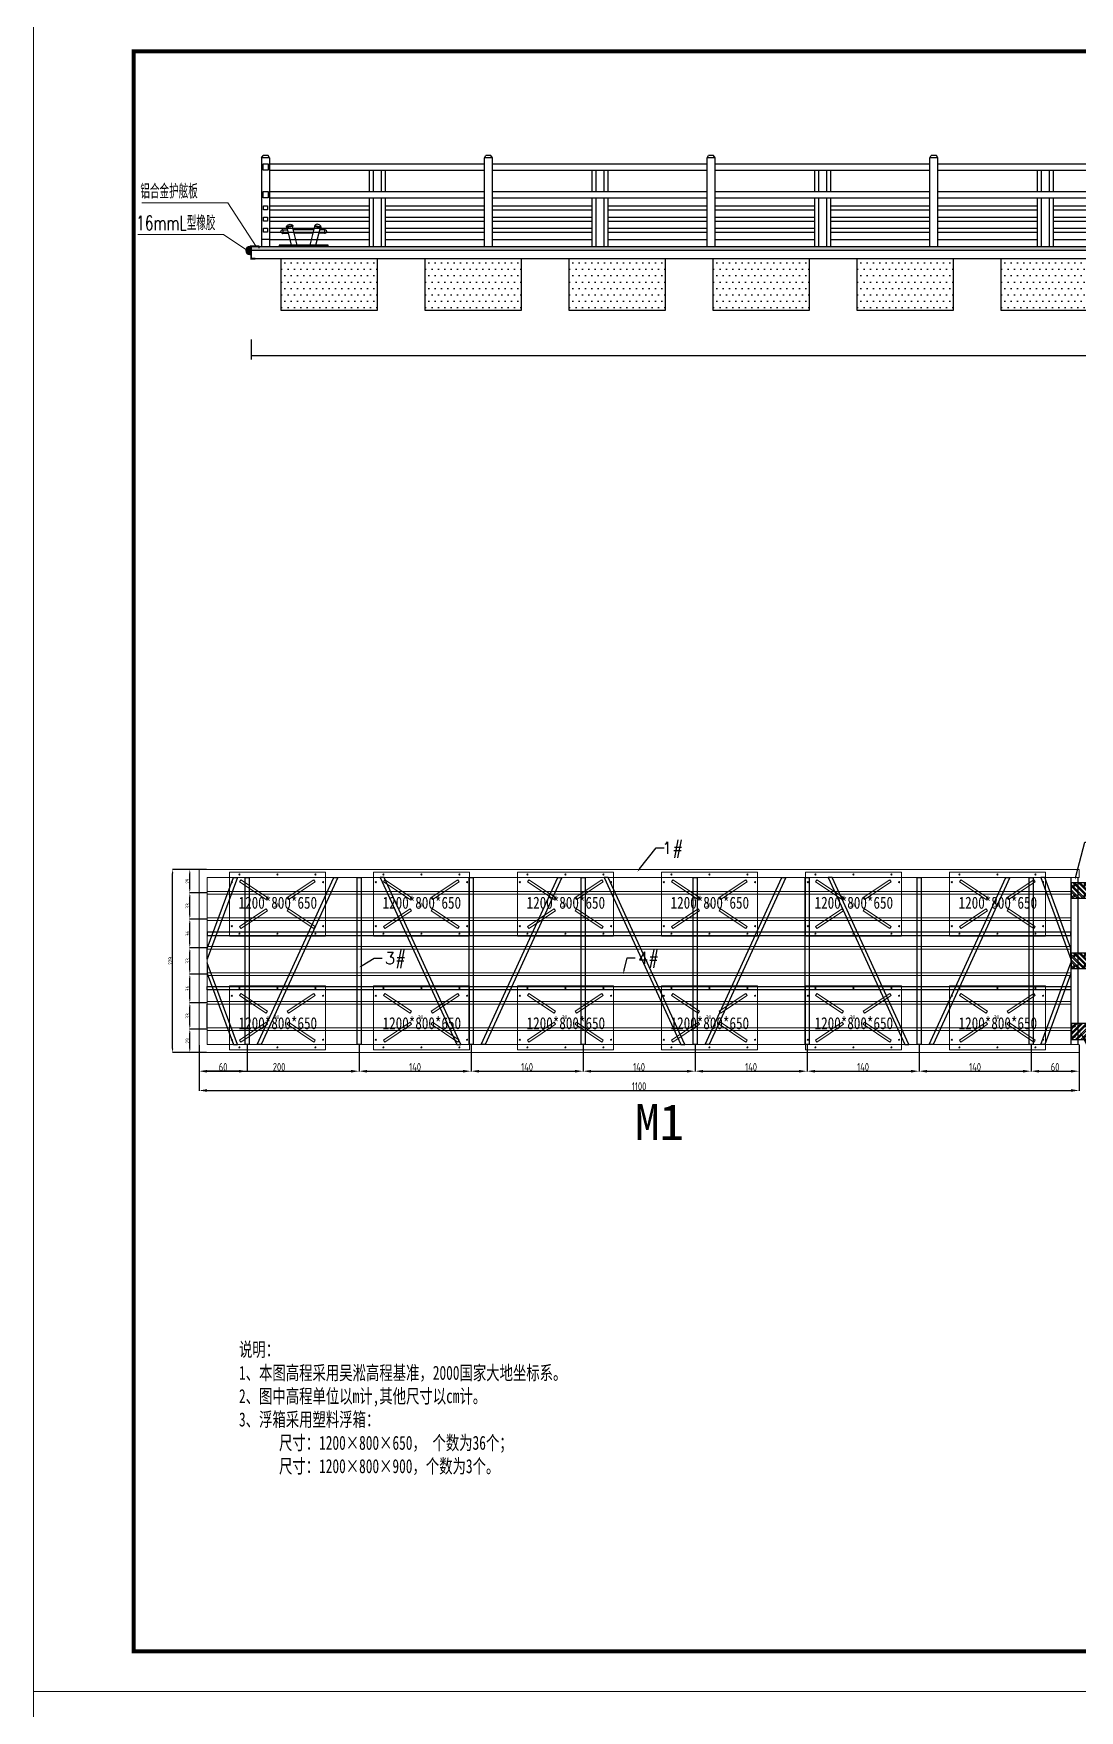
# Model space of a CAD drawing. Header units: inches. Extents: x 23 to 68, y 10 to 115.
# Drawn here: x 23.29 to 36.36, y 51.77 to 72.73 of the extents above; entities that cross this region are included whole.
import ezdxf
from ezdxf import colors
from ezdxf.entities.mleader import LeaderData, LeaderLine
from ezdxf.math import Vec2, Vec3

# ---------------------------------------------------------------- set-up
doc = ezdxf.new("R2010")
doc.units = ezdxf.units.IN
doc.header["$LTSCALE"] = 1000
doc.header["$MEASUREMENT"] = 0
for name, color, linetype, lineweight in [('00标注文字', 2, 'Continuous', 15), ('浮箱', 160, 'Continuous', 20), ('铝主梁', 3, 'Continuous', 9), ('铝龙骨', 7, 'Continuous', 9)]:
    doc.layers.add(name, color=color, linetype=linetype, lineweight=lineweight)
for name, color, linetype in [('DIM_SYMB', 3, 'Continuous'), ('lmfx', 5, 'Continuous'), ('lmmt', 2, 'Continuous'), ('PUB_TEXT', 7, 'Continuous'), ('卡槽', 242, 'Continuous'), ('图框', 7, 'Continuous'), ('文字', 3, 'Continuous'), ('标注', 3, 'Continuous'), ('栏杆', 2, 'Continuous'), ('浮箱名称', 3, 'Continuous'), ('辅助', 7, 'Continuous'), ('连接端梁', 130, 'Continuous'), ('钢结构', 5, 'Continuous'), ('铝横梁', 220, 'Continuous')]:
    doc.layers.add(name, color=color, linetype=linetype)
doc.styles.add('ECIDI', font='仿宋GB2312.ttf', dxfattribs={"width": 0.7})
doc.styles.get("Standard").update_dxf_attribs({"font": 'txt', "bigfont": 'gbcbig.shx'})
doc.styles.add('TSSD_Dimension', font='tssdeng.shx', dxfattribs={"width": 0.8, "bigfont": 'hztxt.shx'})
doc.styles.add('黑体', font='')
doc.styles.get('黑体').set_extended_font_data('SimHei')
doc.dimstyles.new('TSSD_200_1_3.5', dxfattribs={"dimscale": 0.25, "dimtxt": 0.5, "dimasz": 0.25, "dimexe": 1, "dimexo": 2.5, "dimgap": 1, "dimtad": 1, "dimdec": 0, "dimlfac": 100, "dimzin": 0, "dimdsep": 46, "dimtxsty": 'TSSD_Dimension', "dimcen": 0, "dimdle": 1, "dimclrd": 3, "dimclre": 3, "dimclrt": 7, "dimadec": 1, "dimazin": 0, "dimtfac": 1, "dimtdec": 0, "dimtix": 1, "dimtmove": 2, "dimatfit": 3, "dimfxl": 5, "dimfxlon": 1, "dimtolj": 1, "dimtzin": 0, "dimarcsym": 0})
doc.dimstyles.new('TSSD_200_1_3.5$TCH', dxfattribs={"dimtxt": 0.1, "dimasz": 0.1, "dimexe": 0.0025, "dimexo": 0.00625, "dimgap": 0.0025, "dimtad": 1, "dimdec": 0, "dimlfac": 100, "dimzin": 0, "dimdsep": 46, "dimtxsty": 'TSSD_Dimension', "dimcen": 0, "dimdle": 0.0025, "dimclrd": 3, "dimclre": 3, "dimclrt": 7, "dimadec": 1, "dimazin": 0, "dimtfac": 1, "dimtdec": 0, "dimtix": 1, "dimtmove": 2, "dimatfit": 3, "dimfxl": 5, "dimfxlon": 1, "dimtolj": 1, "dimtzin": 0, "dimarcsym": 0})
doc.dimstyles.new('副本 TSSD_200_1_3.5小', dxfattribs={"dimtxt": 0.05, "dimasz": 0.05, "dimexe": 0.0025, "dimexo": 0.00625, "dimgap": 0.0025, "dimtad": 1, "dimdec": 0, "dimlfac": 100, "dimzin": 0, "dimdsep": 46, "dimtxsty": 'TSSD_Dimension', "dimcen": 0, "dimdle": 0.0025, "dimclrd": 3, "dimclre": 3, "dimclrt": 7, "dimadec": 1, "dimazin": 0, "dimtfac": 1, "dimtdec": 0, "dimtix": 1, "dimtmove": 2, "dimatfit": 3, "dimfxl": 5, "dimfxlon": 1, "dimtolj": 1, "dimtzin": 0, "dimarcsym": 0})

# ---------------------------------------------------------------- blocks, each defined once
blk = doc.blocks.new('x')
at = {"layer": 'lmfx', "color": 7}
blk.add_lwpolyline([(7362307, 3813659), (7362287, 3813659), (7362287, 3813559), (7362445, 3813559), (7362445, 3813609), (7362441, 3813609), (7362441, 3813563), (7362291, 3813563), (7362291, 3813655), (7362307, 3813655), (7362307, 3813659)], close=True, dxfattribs=at)
at = {"layer": '栏杆', "color": 7}
for p, q in [((7362287, 3813559), (7362287, 3813547)), ((7362287, 3813547), (7362297, 3813547)), ((7362289, 3813557), (7362289, 3813549)), ((7362289, 3813557), (7362389, 3813557)), ((7362297, 3813549), (7362289, 3813549)), ((7362297, 3813547), (7362297, 3813549)), ((7362381, 3813547), (7362381, 3813549)), ((7362381, 3813549), (7362389, 3813549)), ((7362391, 3813547), (7362381, 3813547)), ((7362391, 3813559), (7362391, 3813547))]:
    blk.add_line(p, q, dxfattribs=at)
at = {"layer": '钢结构', "color": 7}
blk.add_line((7362389, 3813549), (7362389, 3813557), dxfattribs=at)
blk = doc.blocks.new('d')
at = {"layer": '钢结构', "color": 5}
for p, q in [((3001302, 1589187), (3001312, 1589187)), ((3001302, 1589182), (3001312, 1589182)), ((3001302, 1589182), (3001302, 1589174)), ((3001302, 1589174), (3001327, 1589174)), ((3001311, 1589195), (3001393, 1589195)), ((3001312, 1589182), (3001312, 1589187)), ((3001327, 1589195), (3001327, 1589220)), ((3001327, 1589187), (3001377, 1589187)), ((3001327, 1589182), (3001327, 1589187)), ((3001327, 1589182), (3001327, 1589182)), ((3001327, 1589182), (3001327, 1589174)), ((3001335, 1589195), (3001335, 1589225)), ((3001348, 1589228), (3001348, 1589195)), ((3001356, 1589228), (3001356, 1589195)), ((3001369, 1589195), (3001369, 1589225)), ((3001377, 1589195), (3001377, 1589220)), ((3001377, 1589182), (3001377, 1589187)), ((3001377, 1589182), (3001377, 1589182)), ((3001377, 1589182), (3001377, 1589174)), ((3001377, 1589174), (3001402, 1589174)), ((3001392, 1589187), (3001402, 1589187)), ((3001392, 1589182), (3001392, 1589187)), ((3001392, 1589182), (3001402, 1589182)), ((3001402, 1589174), (3001402, 1589182))]:
    blk.add_line(p, q, dxfattribs=at)
for radius, start, end in [(50, 0, 180), (42, 10.9806, 169.0194)]:
    blk.add_arc((3001352, 1589187), radius, start, end, dxfattribs=at)
blk = doc.blocks.new('*D22')
at = {"layer": 'Defpoints', "color": 0, "transparency": 16777216}
for p in [(26.012, 69.908), (58.212, 69.908), (58.212, 68.709)]:
    blk.add_point(p, dxfattribs=at)
at = {"layer": '辅助', "color": 3, "linetype": 'ByBlock', "lineweight": -2, "transparency": 16777216}
for p, q in [((26.012, 68.909), (26.012, 68.659)), ((58.212, 68.909), (58.212, 68.659))]:
    blk.add_line(p, q, dxfattribs=at)
at = {"layer": '辅助', "color": 3, "lineweight": -2, "transparency": 16777216}
blk.add_line((26.025, 68.709), (58.2, 68.709), dxfattribs=at)
at = {"layer": '辅助', "color": 3, "transparency": 16777216}
for points in [[(26.025, 68.711), (26.025, 68.707), (26.012, 68.709)], [(58.2, 68.711), (58.2, 68.707), (58.212, 68.709)]]:
    blk.add_solid(points, dxfattribs=at)
at = {"layer": '辅助', "color": 7, "transparency": 16777216, "insert": (42.112, 68.834), "char_height": 0.15, "attachment_point": 5, "style": 'TSSD_Dimension'}
blk.add_mtext('\\A1;3200', dxfattribs=at)
blk = doc.blocks.new('A$C54130089')
at = {"color": 2}
for p, q in [((163, 254), (84, 238)), ((148, 10), (91, 228)), ((160, 242), (92, 228)), ((220, 10), (160, 242)), ((380, 10), (440, 242)), ((437, 254), (516, 238)), ((440, 242), (508, 228)), ((452, 10), (509, 228)), ((35, 204), (40, 204)), ((35, 154), (40, 154)), ((40, 204), (40, 154)), ((40, 199), (99, 199)), ((40, 159), (109, 159)), ((171, 199), (429, 199)), ((182, 159), (418, 159)), ((560, 159), (491, 159)), ((560, 199), (501, 199)), ((560, 204), (560, 154)), ((565, 204), (560, 204)), ((565, 154), (560, 154))]:
    blk.add_line(p, q, dxfattribs=at)
for points in [[(92, 228), (87, 227), (84, 238, -0.591967), (163, 254), (165, 243), (160, 242)], [(508, 228), (513, 227), (516, 238, 0.591967), (437, 254), (435, 243), (440, 242)]]:
    blk.add_lwpolyline(points, format="xyb", dxfattribs=at)
blk.add_lwpolyline([(-5, 10), (605, 10), (605, 0), (-5, 0)], close=True, dxfattribs=at)
for centre, start, end in [((41, 179), 102.6804, 257.3196), ((559, 179), 282.6804, 77.3196)]:
    blk.add_arc(centre, 25.6, start, end, dxfattribs=at)
blk = doc.blocks.new('$matou$00000186')
for points in [[(-600, 400), (600, 400), (600, -400), (-600, -400)], [(-456, 304), (-472, 279), (-140, 57), (-123, 82)], [(456, 304), (472, 279), (140, 57), (123, 82)], [(-456, -304), (-472, -279), (-140, -57), (-123, -82)], [(456, -304), (472, -279), (140, -57), (123, -82)]]:
    blk.add_lwpolyline(points, close=True)
for centre in [(-570, 275), (-475, 370), (0, 370), (475, 370), (570, 275), (-570, -275), (-475, -370), (0, -370), (475, -370), (570, -275)]:
    blk.add_circle(centre, 7)
at = {"layer": 'PUB_TEXT', "style": '黑体', "width": 0.8}
blk.add_text('JY', height=52.6, dxfattribs=at).set_placement((-44, -35))
blk = doc.blocks.new('*U75')
at = {"layer": '浮箱', "xscale": 0.001, "zscale": 0.001}
for p, yscale in [((0, 0.71), 0.001), ((0, -0.71), -0.001)]:
    blk.add_blockref('$matou$00000186', p, dxfattribs=dict(at, yscale=yscale))
at = {"layer": '浮箱名称', "style": '黑体', "width": 0.8}
for p in [(-0.485, 0.653), (-0.485, -0.853)]:
    blk.add_text('1200*800*650', height=0.15021, dxfattribs=at).set_placement(p)
blk = doc.blocks.new('*U76')
at = {"color": 0, "linetype": 'ByBlock', "lineweight": -2, "transparency": 16777216}
for p in [(0, 0), (1.8, 0), (3.6, 0), (5.4, 0), (7.2, 0), (9, 0)]:
    blk.add_blockref('*U75', p, dxfattribs=at)
blk = doc.blocks.new('橡胶块200x200x60')
h = blk.add_hatch()
h.set_pattern_fill('ANSI32', color=256, scale=10)
h.set_pattern_definition([(45, (0, 0), (-33.67596, 33.67596), []), (45, (22.45, 0), (-33.67596, 33.67596), [])])
h.paths.add_polyline_path([(25488, 88551), (25688, 88551), (25688, 88751), (25488, 88751)])
blk.add_lwpolyline([(25488, 88551), (25688, 88551), (25688, 88751), (25488, 88751)], close=True)
for points in [[(25513, 88716), (25533, 88716)], [(25523, 88726), (25523, 88706)], [(25663, 88716), (25643, 88716)], [(25653, 88726), (25653, 88706)], [(25513, 88586), (25533, 88586)], [(25523, 88576), (25523, 88596)], [(25663, 88586), (25643, 88586)], [(25653, 88576), (25653, 88596)]]:
    blk.add_lwpolyline(points)
for centre, radius in [((25523, 88716), 10), ((25523, 88716), 8), ((25653, 88716), 10), ((25653, 88716), 8), ((25523, 88586), 10), ((25523, 88586), 8), ((25653, 88586), 10), ((25653, 88586), 8)]:
    blk.add_circle(centre, radius)
blk = doc.blocks.new('*D78')
at = {"color": 3, "lineweight": -2, "transparency": 16777216}
for p, q in [((25.36, 60.088), (25.36, 59.759)), ((25.96, 60.088), (25.96, 59.759)), ((25.86, 59.762), (25.46, 59.762))]:
    blk.add_line(p, q, dxfattribs=at)
at = {"color": 3, "transparency": 16777216}
for points in [[(25.46, 59.778), (25.46, 59.745), (25.36, 59.762)], [(25.86, 59.778), (25.86, 59.745), (25.96, 59.762)]]:
    blk.add_solid(points, dxfattribs=at)
at = {"layer": 'Defpoints', "color": 0, "transparency": 16777216}
for p in [(25.36, 60.095), (25.96, 60.095), (25.36, 59.762)]:
    blk.add_point(p, dxfattribs=at)
at = {"color": 7, "transparency": 16777216, "insert": (25.66, 59.814), "char_height": 0.1, "attachment_point": 5, "style": 'TSSD_Dimension'}
blk.add_mtext('\\A1;60', dxfattribs=at)
blk = doc.blocks.new('*D79')
at = {"color": 3, "lineweight": -2, "transparency": 16777216}
for p, q in [((25.36, 60.088), (25.36, 59.759)), ((27.36, 60.088), (27.36, 59.759)), ((25.46, 59.762), (27.26, 59.762))]:
    blk.add_line(p, q, dxfattribs=at)
at = {"color": 3, "transparency": 16777216}
for points in [[(25.46, 59.778), (25.46, 59.745), (25.36, 59.762)], [(27.26, 59.778), (27.26, 59.745), (27.36, 59.762)]]:
    blk.add_solid(points, dxfattribs=at)
at = {"layer": 'Defpoints', "color": 0, "transparency": 16777216}
for p in [(25.36, 60.095), (27.36, 60.095), (27.36, 59.762)]:
    blk.add_point(p, dxfattribs=at)
at = {"color": 7, "transparency": 16777216, "insert": (26.36, 59.814), "char_height": 0.1, "attachment_point": 5, "style": 'TSSD_Dimension'}
blk.add_mtext('\\A1;200', dxfattribs=at)
blk = doc.blocks.new('*D80')
at = {"color": 3, "lineweight": -2, "transparency": 16777216}
for p, q in [((27.36, 60.088), (27.36, 59.759)), ((28.76, 60.088), (28.76, 59.759)), ((27.46, 59.762), (28.66, 59.762))]:
    blk.add_line(p, q, dxfattribs=at)
at = {"color": 3, "transparency": 16777216}
for points in [[(27.46, 59.778), (27.46, 59.745), (27.36, 59.762)], [(28.66, 59.778), (28.66, 59.745), (28.76, 59.762)]]:
    blk.add_solid(points, dxfattribs=at)
at = {"layer": 'Defpoints', "color": 0, "transparency": 16777216}
for p in [(27.36, 60.095), (28.76, 60.095), (28.76, 59.762)]:
    blk.add_point(p, dxfattribs=at)
at = {"color": 7, "transparency": 16777216, "insert": (28.06, 59.814), "char_height": 0.1, "attachment_point": 5, "style": 'TSSD_Dimension'}
blk.add_mtext('\\A1;140', dxfattribs=at)
blk = doc.blocks.new('*D81')
at = {"color": 3, "lineweight": -2, "transparency": 16777216}
for p, q in [((28.76, 60.088), (28.76, 59.759)), ((30.16, 60.088), (30.16, 59.759)), ((28.86, 59.762), (30.06, 59.762))]:
    blk.add_line(p, q, dxfattribs=at)
at = {"color": 3, "transparency": 16777216}
for points in [[(28.86, 59.778), (28.86, 59.745), (28.76, 59.762)], [(30.06, 59.778), (30.06, 59.745), (30.16, 59.762)]]:
    blk.add_solid(points, dxfattribs=at)
at = {"layer": 'Defpoints', "color": 0, "transparency": 16777216}
for p in [(28.76, 60.095), (30.16, 60.095), (30.16, 59.762)]:
    blk.add_point(p, dxfattribs=at)
at = {"color": 7, "transparency": 16777216, "insert": (29.46, 59.814), "char_height": 0.1, "attachment_point": 5, "style": 'TSSD_Dimension'}
blk.add_mtext('\\A1;140', dxfattribs=at)
blk = doc.blocks.new('*D82')
at = {"color": 3, "lineweight": -2, "transparency": 16777216}
for p, q in [((30.16, 60.088), (30.16, 59.759)), ((31.56, 60.088), (31.56, 59.759)), ((30.26, 59.762), (31.46, 59.762))]:
    blk.add_line(p, q, dxfattribs=at)
at = {"color": 3, "transparency": 16777216}
for points in [[(30.26, 59.778), (30.26, 59.745), (30.16, 59.762)], [(31.46, 59.778), (31.46, 59.745), (31.56, 59.762)]]:
    blk.add_solid(points, dxfattribs=at)
at = {"layer": 'Defpoints', "color": 0, "transparency": 16777216}
for p in [(30.16, 60.095), (31.56, 60.095), (31.56, 59.762)]:
    blk.add_point(p, dxfattribs=at)
at = {"color": 7, "transparency": 16777216, "insert": (30.86, 59.814), "char_height": 0.1, "attachment_point": 5, "style": 'TSSD_Dimension'}
blk.add_mtext('\\A1;140', dxfattribs=at)
blk = doc.blocks.new('*D83')
at = {"color": 3, "lineweight": -2, "transparency": 16777216}
for p, q in [((31.56, 60.088), (31.56, 59.759)), ((32.96, 60.088), (32.96, 59.759)), ((31.66, 59.762), (32.86, 59.762))]:
    blk.add_line(p, q, dxfattribs=at)
at = {"color": 3, "transparency": 16777216}
for points in [[(31.66, 59.778), (31.66, 59.745), (31.56, 59.762)], [(32.86, 59.778), (32.86, 59.745), (32.96, 59.762)]]:
    blk.add_solid(points, dxfattribs=at)
at = {"layer": 'Defpoints', "color": 0, "transparency": 16777216}
for p in [(31.56, 60.095), (32.96, 60.095), (32.96, 59.762)]:
    blk.add_point(p, dxfattribs=at)
at = {"color": 7, "transparency": 16777216, "insert": (32.26, 59.814), "char_height": 0.1, "attachment_point": 5, "style": 'TSSD_Dimension'}
blk.add_mtext('\\A1;140', dxfattribs=at)
blk = doc.blocks.new('*D84')
at = {"color": 3, "lineweight": -2, "transparency": 16777216}
for p, q in [((32.96, 60.088), (32.96, 59.759)), ((34.36, 60.088), (34.36, 59.759)), ((33.06, 59.762), (34.26, 59.762))]:
    blk.add_line(p, q, dxfattribs=at)
at = {"color": 3, "transparency": 16777216}
for points in [[(33.06, 59.778), (33.06, 59.745), (32.96, 59.762)], [(34.26, 59.778), (34.26, 59.745), (34.36, 59.762)]]:
    blk.add_solid(points, dxfattribs=at)
at = {"layer": 'Defpoints', "color": 0, "transparency": 16777216}
for p in [(32.96, 60.095), (34.36, 60.095), (34.36, 59.762)]:
    blk.add_point(p, dxfattribs=at)
at = {"color": 7, "transparency": 16777216, "insert": (33.66, 59.814), "char_height": 0.1, "attachment_point": 5, "style": 'TSSD_Dimension'}
blk.add_mtext('\\A1;140', dxfattribs=at)
blk = doc.blocks.new('*D85')
at = {"color": 3, "lineweight": -2, "transparency": 16777216}
for p, q in [((34.36, 60.088), (34.36, 59.759)), ((35.76, 60.088), (35.76, 59.759)), ((34.46, 59.762), (35.66, 59.762))]:
    blk.add_line(p, q, dxfattribs=at)
at = {"color": 3, "transparency": 16777216}
for points in [[(34.46, 59.778), (34.46, 59.745), (34.36, 59.762)], [(35.66, 59.778), (35.66, 59.745), (35.76, 59.762)]]:
    blk.add_solid(points, dxfattribs=at)
at = {"layer": 'Defpoints', "color": 0, "transparency": 16777216}
for p in [(34.36, 60.095), (35.76, 60.095), (35.76, 59.762)]:
    blk.add_point(p, dxfattribs=at)
at = {"color": 7, "transparency": 16777216, "insert": (35.06, 59.814), "char_height": 0.1, "attachment_point": 5, "style": 'TSSD_Dimension'}
blk.add_mtext('\\A1;140', dxfattribs=at)
blk = doc.blocks.new('*D86')
at = {"color": 3, "lineweight": -2, "transparency": 16777216}
for p, q in [((35.76, 60.088), (35.76, 59.759)), ((36.36, 60.088), (36.36, 59.759)), ((35.86, 59.762), (36.26, 59.762))]:
    blk.add_line(p, q, dxfattribs=at)
at = {"color": 3, "transparency": 16777216}
for points in [[(35.86, 59.778), (35.86, 59.745), (35.76, 59.762)], [(36.26, 59.778), (36.26, 59.745), (36.36, 59.762)]]:
    blk.add_solid(points, dxfattribs=at)
at = {"layer": 'Defpoints', "color": 0, "transparency": 16777216}
for p in [(35.76, 60.095), (36.36, 60.095), (36.36, 59.762)]:
    blk.add_point(p, dxfattribs=at)
at = {"color": 7, "transparency": 16777216, "insert": (36.06, 59.814), "char_height": 0.1, "attachment_point": 5, "style": 'TSSD_Dimension'}
blk.add_mtext('\\A1;60', dxfattribs=at)
blk = doc.blocks.new('*D104')
at = {"color": 3, "lineweight": -2, "transparency": 16777216}
for p, q in [((25.454, 60.287), (25.241, 60.287)), ((25.244, 60.045), (25.244, 60.237)), ((25.454, 59.995), (25.241, 59.995))]:
    blk.add_line(p, q, dxfattribs=at)
at = {"color": 3, "transparency": 16777216}
for points in [[(25.236, 60.237), (25.252, 60.237), (25.244, 60.287)], [(25.236, 60.045), (25.252, 60.045), (25.244, 59.995)]]:
    blk.add_solid(points, dxfattribs=at)
at = {"layer": 'Defpoints', "color": 0, "transparency": 16777216}
for p in [(25.244, 60.287), (25.46, 60.287), (25.46, 59.995)]:
    blk.add_point(p, dxfattribs=at)
at = {"color": 7, "transparency": 16777216, "insert": (25.216, 60.141), "char_height": 0.05, "attachment_point": 5, "rotation": 90, "style": 'TSSD_Dimension'}
blk.add_mtext('\\A1;29', dxfattribs=at)
blk = doc.blocks.new('*D105')
at = {"color": 3, "lineweight": -2, "transparency": 16777216}
for p, q in [((25.454, 60.617), (25.241, 60.617)), ((25.244, 60.337), (25.244, 60.567)), ((25.454, 60.287), (25.241, 60.287))]:
    blk.add_line(p, q, dxfattribs=at)
at = {"color": 3, "transparency": 16777216}
for points in [[(25.236, 60.567), (25.252, 60.567), (25.244, 60.617)], [(25.236, 60.337), (25.252, 60.337), (25.244, 60.287)]]:
    blk.add_solid(points, dxfattribs=at)
at = {"layer": 'Defpoints', "color": 0, "transparency": 16777216}
for p in [(25.244, 60.617), (25.46, 60.617), (25.46, 60.287)]:
    blk.add_point(p, dxfattribs=at)
at = {"color": 7, "transparency": 16777216, "insert": (25.216, 60.452), "char_height": 0.05, "attachment_point": 5, "rotation": 90, "style": 'TSSD_Dimension'}
blk.add_mtext('\\A1;33', dxfattribs=at)
blk = doc.blocks.new('*D106')
at = {"color": 3, "lineweight": -2, "transparency": 16777216}
for p, q in [((25.454, 60.975), (25.241, 60.975)), ((25.244, 60.667), (25.244, 60.925)), ((25.454, 60.617), (25.241, 60.617))]:
    blk.add_line(p, q, dxfattribs=at)
at = {"color": 3, "transparency": 16777216}
for points in [[(25.236, 60.925), (25.252, 60.925), (25.244, 60.975)], [(25.236, 60.667), (25.252, 60.667), (25.244, 60.617)]]:
    blk.add_solid(points, dxfattribs=at)
at = {"layer": 'Defpoints', "color": 0, "transparency": 16777216}
for p in [(25.244, 60.975), (25.46, 60.975), (25.46, 60.617)]:
    blk.add_point(p, dxfattribs=at)
at = {"color": 7, "transparency": 16777216, "insert": (25.216, 60.796), "char_height": 0.05, "attachment_point": 5, "rotation": 90, "style": 'TSSD_Dimension'}
blk.add_mtext('\\A1;36', dxfattribs=at)
blk = doc.blocks.new('*D107')
at = {"color": 3, "lineweight": -2, "transparency": 16777216}
for p, q in [((25.454, 61.305), (25.241, 61.305)), ((25.244, 61.025), (25.244, 61.255)), ((25.454, 60.975), (25.241, 60.975))]:
    blk.add_line(p, q, dxfattribs=at)
at = {"color": 3, "transparency": 16777216}
for points in [[(25.236, 61.255), (25.252, 61.255), (25.244, 61.305)], [(25.236, 61.025), (25.252, 61.025), (25.244, 60.975)]]:
    blk.add_solid(points, dxfattribs=at)
at = {"layer": 'Defpoints', "color": 0, "transparency": 16777216}
for p in [(25.244, 61.305), (25.46, 61.305), (25.46, 60.975)]:
    blk.add_point(p, dxfattribs=at)
at = {"color": 7, "transparency": 16777216, "insert": (25.216, 61.14), "char_height": 0.05, "attachment_point": 5, "rotation": 90, "style": 'TSSD_Dimension'}
blk.add_mtext('\\A1;33', dxfattribs=at)
blk = doc.blocks.new('*D108')
at = {"color": 3, "lineweight": -2, "transparency": 16777216}
for p, q in [((25.454, 61.662), (25.241, 61.662)), ((25.244, 61.355), (25.244, 61.612)), ((25.454, 61.305), (25.241, 61.305))]:
    blk.add_line(p, q, dxfattribs=at)
at = {"color": 3, "transparency": 16777216}
for points in [[(25.236, 61.612), (25.252, 61.612), (25.244, 61.662)], [(25.236, 61.355), (25.252, 61.355), (25.244, 61.305)]]:
    blk.add_solid(points, dxfattribs=at)
at = {"layer": 'Defpoints', "color": 0, "transparency": 16777216}
for p in [(25.244, 61.662), (25.46, 61.662), (25.46, 61.305)]:
    blk.add_point(p, dxfattribs=at)
at = {"color": 7, "transparency": 16777216, "insert": (25.216, 61.483), "char_height": 0.05, "attachment_point": 5, "rotation": 90, "style": 'TSSD_Dimension'}
blk.add_mtext('\\A1;36', dxfattribs=at)
blk = doc.blocks.new('*D109')
at = {"color": 3, "lineweight": -2, "transparency": 16777216}
for p, q in [((25.454, 61.992), (25.241, 61.992)), ((25.244, 61.712), (25.244, 61.942)), ((25.454, 61.662), (25.241, 61.662))]:
    blk.add_line(p, q, dxfattribs=at)
at = {"color": 3, "transparency": 16777216}
for points in [[(25.236, 61.942), (25.252, 61.942), (25.244, 61.992)], [(25.236, 61.712), (25.252, 61.712), (25.244, 61.662)]]:
    blk.add_solid(points, dxfattribs=at)
at = {"layer": 'Defpoints', "color": 0, "transparency": 16777216}
for p in [(25.244, 61.992), (25.46, 61.992), (25.46, 61.662)]:
    blk.add_point(p, dxfattribs=at)
at = {"color": 7, "transparency": 16777216, "insert": (25.216, 61.827), "char_height": 0.05, "attachment_point": 5, "rotation": 90, "style": 'TSSD_Dimension'}
blk.add_mtext('\\A1;33', dxfattribs=at)
blk = doc.blocks.new('*D110')
at = {"color": 3, "lineweight": -2, "transparency": 16777216}
for p, q in [((25.451, 62.285), (25.241, 62.285)), ((25.244, 62.042), (25.244, 62.235)), ((25.454, 61.992), (25.241, 61.992))]:
    blk.add_line(p, q, dxfattribs=at)
at = {"color": 3, "transparency": 16777216}
for points in [[(25.236, 62.235), (25.252, 62.235), (25.244, 62.285)], [(25.236, 62.042), (25.252, 62.042), (25.244, 61.992)]]:
    blk.add_solid(points, dxfattribs=at)
at = {"layer": 'Defpoints', "color": 0, "transparency": 16777216}
for p in [(25.244, 62.285), (25.458, 62.285), (25.46, 61.992)]:
    blk.add_point(p, dxfattribs=at)
at = {"color": 7, "transparency": 16777216, "insert": (25.216, 62.138), "char_height": 0.05, "attachment_point": 5, "rotation": 90, "style": 'TSSD_Dimension'}
blk.add_mtext('\\A1;29', dxfattribs=at)
blk = doc.blocks.new('*D168')
at = {"color": 3, "lineweight": -2, "transparency": 16777216}
for p, q in [((25.235, 62.285), (25.027, 62.285)), ((25.029, 60.045), (25.029, 62.235)), ((25.238, 59.995), (25.027, 59.995))]:
    blk.add_line(p, q, dxfattribs=at)
at = {"color": 3, "transparency": 16777216}
for points in [[(25.021, 62.235), (25.038, 62.235), (25.029, 62.285)], [(25.021, 60.045), (25.038, 60.045), (25.029, 59.995)]]:
    blk.add_solid(points, dxfattribs=at)
at = {"layer": 'Defpoints', "color": 0, "transparency": 16777216}
for p in [(25.029, 62.285), (25.241, 62.285), (25.244, 59.995)]:
    blk.add_point(p, dxfattribs=at)
at = {"color": 7, "transparency": 16777216, "insert": (25.002, 61.14), "char_height": 0.05, "attachment_point": 5, "rotation": 90, "style": 'TSSD_Dimension'}
blk.add_mtext('\\A1;229', dxfattribs=at)
blk = doc.blocks.new('*D217')
at = {"color": 3, "lineweight": -2, "transparency": 16777216}
for p, q in [((25.36, 59.755), (25.36, 59.518)), ((36.36, 59.755), (36.36, 59.518)), ((25.46, 59.521), (36.26, 59.521))]:
    blk.add_line(p, q, dxfattribs=at)
at = {"color": 3, "transparency": 16777216}
for points in [[(25.46, 59.538), (25.46, 59.504), (25.36, 59.521)], [(36.26, 59.538), (36.26, 59.504), (36.36, 59.521)]]:
    blk.add_solid(points, dxfattribs=at)
at = {"layer": 'Defpoints', "color": 0, "transparency": 16777216}
for p in [(25.36, 59.762), (36.36, 59.762), (36.36, 59.521)]:
    blk.add_point(p, dxfattribs=at)
at = {"color": 7, "transparency": 16777216, "insert": (30.86, 59.573), "char_height": 0.1, "attachment_point": 5, "style": 'TSSD_Dimension'}
blk.add_mtext('\\A1;1100', dxfattribs=at)

msp = doc.modelspace()

# ---------------------------------------------------------------- hatches: boundary and pattern name
h = msp.add_hatch()
h.set_pattern_fill('DOTS', color=256, scale=0.05)
h.set_pattern_definition([(0, (0, 54.14751), (0.0396875, 0.079375), [0, -0.079375])])
h.paths.add_polyline_path([(26.388, 69.918), (27.588, 69.918), (27.588, 69.268), (26.388, 69.268)])
h = msp.add_hatch()
h.set_pattern_fill('DOTS', color=256, scale=0.05)
h.set_pattern_definition([(0, (1.8, 54.14751), (0.0396875, 0.079375), [0, -0.079375])])
h.paths.add_polyline_path([(28.188, 69.918), (29.388, 69.918), (29.388, 69.268), (28.188, 69.268)])
h = msp.add_hatch()
h.set_pattern_fill('DOTS', color=256, scale=0.05)
h.set_pattern_definition([(0, (3.6, 54.14751), (0.0396875, 0.079375), [0, -0.079375])])
h.paths.add_polyline_path([(29.988, 69.918), (31.188, 69.918), (31.188, 69.268), (29.988, 69.268)])
h = msp.add_hatch()
h.set_pattern_fill('DOTS', color=256, scale=0.05)
h.set_pattern_definition([(0, (5.4, 54.14751), (0.0396875, 0.079375), [0, -0.079375])])
h.paths.add_polyline_path([(31.788, 69.918), (32.988, 69.918), (32.988, 69.268), (31.788, 69.268)])
h = msp.add_hatch()
h.set_pattern_fill('DOTS', color=256, scale=0.05)
h.set_pattern_definition([(0, (7.2, 54.14751), (0.0396875, 0.079375), [0, -0.079375])])
h.paths.add_polyline_path([(33.588, 69.918), (34.788, 69.918), (34.788, 69.268), (33.588, 69.268)])
h = msp.add_hatch()
h.set_pattern_fill('DOTS', color=256, scale=0.05)
h.set_pattern_definition([(0, (9, 54.14751), (0.0396875, 0.079375), [0, -0.079375])])
h.paths.add_polyline_path([(35.388, 69.918), (36.588, 69.918), (36.588, 69.268), (35.388, 69.268)])
at = {"layer": 'lmmt'}
h = msp.add_hatch(dxfattribs=at)
h.set_pattern_fill('BRASS', color=251, scale=0.004)
h.set_pattern_definition([(0, (-7297.74936, -3732.806535), (0, 0.0254), []), (0, (-7297.74936, -3732.793835), (0, 0.0254), [0.0127, -0.00635])])
h.paths.add_polyline_path([(26.012, 70.068), (58.212, 70.068), (58.212, 70.018), (26.012, 70.018)])

# ---------------------------------------------------------------- linework, layer by layer
at = {"linetype": 'Continuous', "lineweight": 18, "const_width": 0.05}
msp.add_lwpolyline([(24.541, 72.51), (59.916, 72.51), (59.916, 52.51), (24.541, 52.51)], close=True, dxfattribs=at)
at = {"color": 5}
for points in [[(26.388, 69.918), (27.588, 69.918), (27.588, 69.268), (26.388, 69.268)], [(28.188, 69.918), (29.388, 69.918), (29.388, 69.268), (28.188, 69.268)], [(29.988, 69.918), (31.188, 69.918), (31.188, 69.268), (29.988, 69.268)], [(31.788, 69.918), (32.988, 69.918), (32.988, 69.268), (31.788, 69.268)], [(33.588, 69.918), (34.788, 69.918), (34.788, 69.268), (33.588, 69.268)], [(35.388, 69.918), (36.588, 69.918), (36.588, 69.268), (35.388, 69.268)]]:
    msp.add_lwpolyline(points, close=True, dxfattribs=at)
msp.add_lwpolyline([(25.46, 60.305), (25.46, 60.6)])
at = {"layer": '00标注文字'}
for points in [[(26.073, 70.068), (25.719, 70.615), (24.645, 70.615)], [(25.969, 70.016), (25.667, 70.219), (24.593, 70.219)]]:
    msp.add_lwpolyline(points, dxfattribs=at)
at = {"layer": 'DIM_SYMB'}
msp.add_lwpolyline([(38.527, 59.005, 0, 0, 0), (37.218, 59.005, 0, 0, 0), (36.365, 60.258, 0, 0.0533, 0), (36.477, 60.093, 0, 0, 0)], format="xyseb", dxfattribs=at)
at = {"layer": 'lmmt', "color": 2}
for p, q in [((26.142, 71.178), (26.16, 71.208)), ((26.142, 71.178), (26.142, 70.068)), ((26.242, 71.178), (26.142, 71.178)), ((26.225, 71.208), (26.16, 71.208)), ((26.242, 71.178), (26.225, 71.208)), ((26.242, 71.178), (26.242, 70.068)), ((26.242, 71.103), (28.926, 71.103)), ((28.926, 71.178), (28.944, 71.208)), ((28.926, 70.068), (28.926, 71.178)), ((29.026, 71.178), (28.926, 71.178)), ((29.008, 71.208), (28.944, 71.208)), ((29.026, 71.178), (29.008, 71.208)), ((29.026, 70.068), (29.026, 71.178)), ((29.026, 71.103), (31.71, 71.103)), ((31.71, 71.178), (31.728, 71.208)), ((31.71, 70.068), (31.71, 71.178)), ((31.81, 71.178), (31.71, 71.178)), ((31.792, 71.208), (31.728, 71.208)), ((31.81, 71.178), (31.792, 71.208)), ((31.81, 70.068), (31.81, 71.178)), ((31.81, 71.103), (34.494, 71.103)), ((34.494, 71.178), (34.512, 71.208)), ((34.494, 70.068), (34.494, 71.178)), ((34.594, 71.178), (34.494, 71.178)), ((34.576, 71.208), (34.512, 71.208)), ((34.594, 71.178), (34.576, 71.208)), ((34.594, 70.068), (34.594, 71.178)), ((34.594, 71.103), (37.277, 71.103)), ((26.242, 71.025), (28.926, 71.025)), ((27.484, 71.025), (27.484, 70.755)), ((27.534, 71.025), (27.534, 70.755)), ((27.634, 71.025), (27.634, 70.755)), ((27.684, 71.025), (27.684, 70.755)), ((29.026, 71.025), (31.71, 71.025)), ((30.268, 71.025), (30.268, 70.755)), ((30.318, 71.025), (30.318, 70.755)), ((30.418, 71.025), (30.418, 70.755)), ((30.468, 71.025), (30.468, 70.755)), ((31.81, 71.025), (34.494, 71.025)), ((33.052, 71.025), (33.052, 70.755)), ((33.102, 71.025), (33.102, 70.755)), ((33.202, 71.025), (33.202, 70.755)), ((33.252, 71.025), (33.252, 70.755)), ((34.594, 71.025), (37.277, 71.025)), ((35.836, 71.025), (35.836, 70.755)), ((35.886, 71.025), (35.886, 70.755)), ((35.986, 71.025), (35.986, 70.755)), ((36.036, 71.025), (36.036, 70.755)), ((26.242, 70.755), (28.926, 70.755)), ((26.242, 70.678), (28.926, 70.678)), ((27.484, 70.678), (27.484, 70.068)), ((27.534, 70.678), (27.534, 70.068)), ((27.634, 70.678), (27.634, 70.068)), ((27.684, 70.678), (27.684, 70.068)), ((29.026, 70.755), (31.71, 70.755)), ((29.026, 70.678), (31.71, 70.678)), ((30.268, 70.678), (30.268, 70.068)), ((30.318, 70.678), (30.318, 70.068)), ((30.418, 70.678), (30.418, 70.068)), ((30.468, 70.678), (30.468, 70.068)), ((31.81, 70.755), (34.494, 70.755)), ((31.81, 70.678), (34.494, 70.678)), ((33.052, 70.678), (33.052, 70.068)), ((33.102, 70.678), (33.102, 70.068)), ((33.202, 70.678), (33.202, 70.068)), ((33.252, 70.678), (33.252, 70.068)), ((34.594, 70.755), (37.277, 70.755)), ((34.594, 70.678), (37.277, 70.678)), ((35.836, 70.678), (35.836, 70.068)), ((35.886, 70.678), (35.886, 70.068)), ((35.986, 70.678), (35.986, 70.068)), ((36.036, 70.678), (36.036, 70.068)), ((26.242, 70.578), (27.484, 70.578)), ((26.242, 70.528), (27.484, 70.528)), ((26.242, 70.438), (27.484, 70.438)), ((27.684, 70.578), (28.926, 70.578)), ((27.684, 70.528), (28.926, 70.528)), ((27.684, 70.438), (28.926, 70.438)), ((29.026, 70.578), (30.268, 70.578)), ((29.026, 70.528), (30.268, 70.528)), ((29.026, 70.438), (30.268, 70.438)), ((30.468, 70.578), (31.71, 70.578)), ((30.468, 70.528), (31.71, 70.528)), ((30.468, 70.438), (31.71, 70.438)), ((31.81, 70.578), (33.052, 70.578)), ((31.81, 70.528), (33.052, 70.528)), ((31.81, 70.438), (33.052, 70.438)), ((33.252, 70.578), (34.494, 70.578)), ((33.252, 70.528), (34.494, 70.528)), ((33.252, 70.438), (34.494, 70.438)), ((34.594, 70.578), (35.836, 70.578)), ((34.594, 70.528), (35.836, 70.528)), ((34.594, 70.438), (35.836, 70.438)), ((36.036, 70.578), (37.277, 70.578)), ((36.036, 70.528), (37.277, 70.528)), ((36.036, 70.438), (37.277, 70.438)), ((26.242, 70.388), (27.484, 70.388)), ((26.242, 70.298), (27.484, 70.298)), ((26.242, 70.248), (27.484, 70.248)), ((27.684, 70.388), (28.926, 70.388)), ((27.684, 70.298), (28.926, 70.298)), ((27.684, 70.248), (28.926, 70.248)), ((29.026, 70.388), (30.268, 70.388)), ((29.026, 70.298), (30.268, 70.298)), ((29.026, 70.248), (30.268, 70.248)), ((30.468, 70.388), (31.71, 70.388)), ((30.468, 70.298), (31.71, 70.298)), ((30.468, 70.248), (31.71, 70.248)), ((31.81, 70.388), (33.052, 70.388)), ((31.81, 70.298), (33.052, 70.298)), ((31.81, 70.248), (33.052, 70.248)), ((33.252, 70.388), (34.494, 70.388)), ((33.252, 70.298), (34.494, 70.298)), ((33.252, 70.248), (34.494, 70.248)), ((34.594, 70.388), (35.836, 70.388)), ((34.594, 70.298), (35.836, 70.298)), ((34.594, 70.248), (35.836, 70.248)), ((36.036, 70.388), (37.277, 70.388)), ((36.036, 70.298), (37.277, 70.298)), ((36.036, 70.248), (37.277, 70.248)), ((26.242, 70.158), (27.484, 70.158)), ((27.684, 70.158), (28.926, 70.158)), ((29.026, 70.158), (30.268, 70.158)), ((30.468, 70.158), (31.71, 70.158)), ((31.81, 70.158), (33.052, 70.158)), ((33.252, 70.158), (34.494, 70.158)), ((34.594, 70.158), (35.836, 70.158)), ((36.036, 70.158), (37.277, 70.158))]:
    msp.add_line(p, q, dxfattribs=at)
at = {"layer": 'lmmt', "color": 40}
msp.add_line((26.012, 69.908), (26.012, 70.019), dxfattribs=at)
at = {"layer": 'lmmt', "color": 0}
msp.add_line((26.012, 69.918), (58.132, 69.918), dxfattribs=at)
at = {"layer": 'lmmt', "color": 2}
msp.add_lwpolyline([(26.012, 70.068), (58.212, 70.068), (58.212, 70.018), (26.012, 70.018)], close=True, dxfattribs=at)
at = {"layer": '卡槽', "color": 22, "ltscale": 5000}
for points in [[(25.46, 61.498), (25.46, 61.458), (36.255, 61.458), (36.255, 61.498)], [(25.46, 60.781), (25.46, 60.821), (36.255, 60.821), (36.255, 60.781)]]:
    msp.add_lwpolyline(points, close=True, dxfattribs=at)
at = {"layer": '图框', "color": 7, "linetype": 'Continuous', "lineweight": 18, "flags": 128}
for points in [[(23.291, 73.01), (60.416, 73.01), (60.416, 52.01), (23.291, 52.01)], [(23.291, 52.01), (53.644, 52.01), (53.644, 31.01), (23.291, 31.01)]]:
    msp.add_lwpolyline(points, close=True, dxfattribs=at)
at = {"layer": '栏杆', "color": 253}
msp.add_line((26.242, 70.158), (26.142, 70.158), dxfattribs=at)
for points in [[(26.161, 71.103), (26.224, 71.103), (26.224, 71.025), (26.161, 71.025)], [(26.161, 70.755), (26.224, 70.755), (26.224, 70.678), (26.161, 70.678)], [(26.167, 70.578), (26.217, 70.578), (26.217, 70.528), (26.167, 70.528)], [(26.167, 70.438), (26.217, 70.438), (26.217, 70.388), (26.167, 70.388)], [(26.167, 70.298), (26.217, 70.298), (26.217, 70.248), (26.167, 70.248)]]:
    msp.add_lwpolyline(points, close=True, dxfattribs=at)
at = {"layer": '连接端梁'}
for points in [[(36.255, 62.185), (36.255, 60.095)], [(36.345, 62.185), (36.345, 60.095)]]:
    msp.add_lwpolyline(points, dxfattribs=at)
at = {"layer": '铝主梁'}
for p, q in [((36.36, 62.285), (25.36, 62.285)), ((25.36, 62.285), (25.36, 59.995)), ((36.36, 62.185), (25.46, 62.185)), ((25.46, 62.185), (25.46, 60.095)), ((25.36, 59.995), (36.36, 59.995)), ((25.46, 60.095), (36.36, 60.095))]:
    msp.add_line(p, q, dxfattribs=at)
for points in [[(36.36, 62.285), (36.36, 62.185)], [(36.36, 60.095), (36.36, 59.995)]]:
    msp.add_lwpolyline(points, dxfattribs=at)
at = {"layer": '铝横梁', "color": 243}
for points in [[(25.839, 62.185), (25.46, 61.163), (25.46, 61.297), (25.789, 62.185)], [(25.985, 62.185), (25.985, 60.095), (25.935, 60.095), (25.935, 62.185)], [(27.095, 62.185), (26.138, 60.095), (26.088, 60.095), (27.045, 62.185)], [(27.385, 62.185), (27.385, 60.095), (27.335, 60.095), (27.335, 62.185)], [(27.624, 62.185), (28.581, 60.095), (28.631, 60.095), (27.674, 62.185)], [(28.785, 62.185), (28.785, 60.095), (28.735, 60.095), (28.735, 62.185)], [(29.895, 62.185), (28.938, 60.095), (28.888, 60.095), (29.845, 62.185)], [(30.185, 62.185), (30.185, 60.095), (30.135, 60.095), (30.135, 62.185)], [(30.424, 62.185), (31.381, 60.095), (31.431, 60.095), (30.474, 62.185)], [(31.585, 62.185), (31.585, 60.095), (31.535, 60.095), (31.535, 62.185)], [(32.695, 62.185), (31.738, 60.095), (31.688, 60.095), (32.645, 62.185)], [(32.985, 62.185), (32.985, 60.095), (32.935, 60.095), (32.935, 62.185)], [(33.224, 62.185), (34.181, 60.095), (34.231, 60.095), (33.274, 62.185)], [(34.385, 62.185), (34.385, 60.095), (34.335, 60.095), (34.335, 62.185)], [(35.495, 62.185), (34.538, 60.095), (34.488, 60.095), (35.445, 62.185)], [(35.785, 62.185), (35.785, 60.095), (35.735, 60.095), (35.735, 62.185)], [(35.88, 62.185), (36.255, 61.163), (36.255, 61.297), (35.93, 62.185)], [(25.839, 60.095), (25.46, 61.116), (25.46, 60.982), (25.789, 60.095)], [(35.88, 60.095), (36.255, 61.116), (36.255, 60.982), (35.93, 60.095)]]:
    msp.add_lwpolyline(points, close=True, dxfattribs=at)
at = {"layer": '铝龙骨', "color": 0}
for points in [[(36.255, 62.01), (36.255, 61.975), (25.46, 61.975), (25.46, 62.01)], [(36.255, 61.68), (36.255, 61.645), (25.46, 61.645), (25.46, 61.68)], [(36.255, 61.287), (36.255, 61.322), (25.46, 61.322), (25.46, 61.287)], [(36.255, 60.957), (36.255, 60.992), (25.46, 60.992), (25.46, 60.957)], [(36.255, 60.6), (36.255, 60.635), (25.46, 60.635), (25.46, 60.6)], [(36.255, 60.27), (36.255, 60.305), (25.46, 60.305), (25.46, 60.27)]]:
    msp.add_lwpolyline(points, close=True, dxfattribs=at)

# ---------------------------------------------------------------- block references
msp.add_blockref('*U76', (26.339, 61.14))
at = {"xscale": -0.001, "yscale": 0.001, "zscale": 0.001, "rotation": 180}
for p in [(10.777, 150.672), (10.777, 149.791)]:
    msp.add_blockref('橡胶块200x200x60', p, dxfattribs=at)
at = {"xscale": 0.001, "yscale": 0.001, "zscale": 0.001}
msp.add_blockref('橡胶块200x200x60', (10.777, -28.393), dxfattribs=at)
at = {"layer": 'lmmt', "color": 2, "xscale": -0.001, "yscale": 0.001, "zscale": 0.001}
msp.add_blockref('A$C54130089', (26.968, 70.077), dxfattribs=at)
at = {"layer": '钢结构', "color": 7, "xscale": 0.001, "yscale": 0.001, "zscale": 0.001}
for name, p, rotation in [('d', (1615.18, -2931.332), 89.99999999999999), ('x', (-3787.55, 7432.359), 270)]:
    msp.add_blockref(name, p, dxfattribs=dict(at, rotation=rotation))

# ---------------------------------------------------------------- texts
at = {"layer": '00标注文字', "lineweight": 0, "width": 0.7}
for s, p in [('铝合金护舷板', (24.626, 70.669)), ('16mmL型橡胶', (24.574, 70.273))]:
    msp.add_text(s, height=0.18, dxfattribs=at).set_placement(p)
at = {"layer": 'PUB_TEXT', "style": '黑体'}
msp.add_text('M1', height=0.4506, dxfattribs=at).set_placement((30.81, 58.9))
at = {"layer": '文字', "color": 3, "insert": (25.859, 56.372), "char_height": 0.175, "width": 6.43856, "attachment_point": 1, "style": 'ECIDI'}
msp.add_mtext('{\\fSimSun|b0|i0|c134|p2;说明：\\P}1{\\fSimSun|b0|i0|c134|p2;、本图高程采用吴淞高程基准，}2000{\\fSimSun|b0|i0|c134|p2;国家大地坐标系。\\P}2{\\fSimSun|b0|i0|c134|p2;、图中高程单位以}m{\\fSimSun|b0|i0|c134|p2;计},{\\fSimSun|b0|i0|c134|p2;其他尺寸以}cm{\\fSimSun|b0|i0|c134|p2;计。\\P}3{\\fSimSun|b0|i0|c134|p2;、浮箱采用塑料浮箱：\\P      尺寸：}1200{\\fSimSun|b0|i0|c134|p2;×}800{\\fSimSun|b0|i0|c134|p2;×}650{\\fSimSun|b0|i0|c134|p2;， 个数为}36{\\fSimSun|b0|i0|c134|p2;个；\\P      尺寸：1200×800×900，个数为3个。}', dxfattribs=at)

# ---------------------------------------------------------------- dimensions: what is measured, and where the dimension line sits
at = {"color": 3}
dim = msp.add_linear_dim(base=(25.029, 62.285), p1=(25.244, 59.995), p2=(25.241, 62.285), angle=90, dimstyle='副本 TSSD_200_1_3.5小', dxfattribs=at)
dim.commit()
dim.dimension.update_dxf_attribs({"geometry": '*D168', "text_midpoint": (25.002, 61.14)})
for base, p1, p2, picture, middle in [((25.244, 62.285), (25.46, 61.992), (25.458, 62.285), '*D110', (25.216, 62.138)), ((25.244, 61.992), (25.46, 61.662), (25.46, 61.992), '*D109', (25.216, 61.827)), ((25.244, 61.662), (25.46, 61.305), (25.46, 61.662), '*D108', (25.216, 61.483)), ((25.244, 61.305), (25.46, 60.975), (25.46, 61.305), '*D107', (25.216, 61.14)), ((25.244, 60.975), (25.46, 60.617), (25.46, 60.975), '*D106', (25.216, 60.796)), ((25.244, 60.617), (25.46, 60.287), (25.46, 60.617), '*D105', (25.216, 60.452))]:
    dim = msp.add_linear_dim(base=base, p1=p1, p2=p2, angle=270, dimstyle='副本 TSSD_200_1_3.5小')
    dim.commit()
    dim.dimension.update_dxf_attribs({"geometry": picture, "text_midpoint": middle})
for p1, p2, distance, dimstyle, picture, middle in [((25.46, 59.995), (25.46, 60.287), 0.216, '副本 TSSD_200_1_3.5小', '*D104', (25.216, 60.141)), ((25.96, 60.095), (25.36, 60.095), 0.333, 'TSSD_200_1_3.5$TCH', '*D78', (25.66, 59.814))]:
    dim = msp.add_aligned_dim(p1=p1, p2=p2, distance=distance, dimstyle=dimstyle)
    dim.commit()
    dim.dimension.update_dxf_attribs({"geometry": picture, "text_midpoint": middle})
for base, p1, p2, picture, middle in [((27.36, 59.762), (25.36, 60.095), (27.36, 60.095), '*D79', (26.36, 59.814)), ((28.76, 59.762), (27.36, 60.095), (28.76, 60.095), '*D80', (28.06, 59.814)), ((30.16, 59.762), (28.76, 60.095), (30.16, 60.095), '*D81', (29.46, 59.814)), ((31.56, 59.762), (30.16, 60.095), (31.56, 60.095), '*D82', (30.86, 59.814)), ((32.96, 59.762), (31.56, 60.095), (32.96, 60.095), '*D83', (32.26, 59.814)), ((34.36, 59.762), (32.96, 60.095), (34.36, 60.095), '*D84', (33.66, 59.814)), ((35.76, 59.762), (34.36, 60.095), (35.76, 60.095), '*D85', (35.06, 59.814)), ((36.36, 59.762), (35.76, 60.095), (36.36, 60.095), '*D86', (36.06, 59.814)), ((36.36, 59.521), (25.36, 59.762), (36.36, 59.762), '*D217', (30.86, 59.573))]:
    dim = msp.add_linear_dim(base=base, p1=p1, p2=p2, dimstyle='TSSD_200_1_3.5$TCH')
    dim.commit()
    dim.dimension.update_dxf_attribs({"geometry": picture, "text_midpoint": middle})
at = {"layer": '辅助'}
dim = msp.add_linear_dim(base=(58.212, 68.709), p1=(26.012, 69.908), p2=(58.212, 69.908), text='3200', dimstyle='TSSD_200_1_3.5', override={"dimscale": 0.05, "dimtxt": 3, "dimfxl": 4}, dxfattribs=at)
dim.commit()
dim.dimension.update_dxf_attribs({"geometry": '*D22', "text_midpoint": (42.112, 68.834)})

# ---------------------------------------------------------------- leaders
at = {"layer": '标注', "color": 6, "linetype": 'ByBlock'}
ml = msp.add_multileader_mtext('Standard', dxfattribs=at)
ml.set_content('2#', color=6)
ml.set_leader_properties()
ml.build(insert=Vec2(0, 0))
ml.multileader.update_dxf_attribs({"dogleg_length": 100, "arrow_head_size": 0.05})
ctx = ml.context
ctx.base_point, ctx.char_height, ctx.arrow_head_size, ctx.landing_gap_size, ctx.plane_origin = Vec3(36.53, 62.625), 0.15, 0.05, 0.0359, Vec3(36.198, 54.052)
ctx.text_align_type = 2
notes = []
notes.append((ctx, [(1, (1, 1, 0), (36.43, 62.625), (1, 0), 0.1, [(0, [(36.307, 62.149)], 0, [])])]))
ctx.mtext.insert, ctx.mtext.width, ctx.mtext.alignment, ctx.mtext.flow_direction = Vec3(36.79, 62.702), 0.20761, 3, 5
ml = msp.add_multileader_mtext('Standard', dxfattribs=at)
ml.set_content('1#', color=6)
ml.set_leader_properties()
ml.build(insert=Vec2(0, 0))
ml.multileader.update_dxf_attribs({"dogleg_length": 100, "arrow_head_size": 0.05})
ctx = ml.context
ctx.base_point, ctx.char_height, ctx.arrow_head_size, ctx.landing_gap_size, ctx.plane_origin = Vec3(31.174, 62.552), 0.15, 0.05, 0.0359, Vec3(31.684, 50.961)
ctx.text_align_type = 2
notes.append((ctx, [(1, (1, 1, 0), (31.074, 62.552), (1, 0), 0.1, [(0, [(30.836, 62.251)], 0, [])])]))
ctx.mtext.insert, ctx.mtext.width, ctx.mtext.defined_height, ctx.mtext.alignment, ctx.mtext.flow_direction = Vec3(31.41, 62.627), 0.44587, 0.0724, 3, 5
ml = msp.add_multileader_mtext('Standard', dxfattribs=at)
ml.set_content('3#', color=6)
ml.set_leader_properties()
ml.build(insert=Vec2(0, 0))
ml.multileader.update_dxf_attribs({"dogleg_length": 100, "arrow_head_size": 0.05})
ctx = ml.context
ctx.base_point, ctx.char_height, ctx.arrow_head_size, ctx.landing_gap_size, ctx.plane_origin = Vec3(27.647, 61.174), 0.15, 0.05, 0.0359, Vec3(27.347, 50.712)
notes.append((ctx, [(1, (1, 1, 0), (27.547, 61.174), (1, 0), 0.1, [(0, [(27.358, 61.058)], 0, [])])]))
ctx.mtext.insert, ctx.mtext.width, ctx.mtext.defined_height, ctx.mtext.flow_direction = Vec3(27.683, 61.249), 0.44587, 0.0724, 5
ml = msp.add_multileader_mtext('Standard', dxfattribs=at)
ml.set_content('4#', color=6)
ml.set_leader_properties()
ml.build(insert=Vec2(0, 0))
ml.multileader.update_dxf_attribs({"dogleg_length": 100, "arrow_head_size": 0.05})
ctx = ml.context
ctx.base_point, ctx.char_height, ctx.arrow_head_size, ctx.landing_gap_size, ctx.plane_origin = Vec3(30.81, 61.178), 0.15, 0.05, 0.0359, Vec3(30.268, 50.887)
notes.append((ctx, [(1, (1, 1, 0), (30.71, 61.178), (1, 0), 0.1, [(0, [(30.66, 60.975)], 0, [])])]))
ctx.mtext.insert, ctx.mtext.width, ctx.mtext.defined_height, ctx.mtext.flow_direction = Vec3(30.846, 61.255), 0.44587, 0.0724, 5
for ctx, leaders in notes:
    for number, flags, end, landing, length, lines in leaders:
        leader = LeaderData()
        leader.index, (leader.has_last_leader_line, leader.has_dogleg_vector, leader.attachment_direction) = number, flags
        leader.last_leader_point, leader.dogleg_vector, leader.dogleg_length = Vec3(end), Vec3(landing), length
        for number, points, colour, breaks in lines:
            line = LeaderLine()
            line.index, line.vertices, line.color, line.breaks = number, Vec3.list(points), colors.encode_raw_color(colour), breaks
            leader.lines.append(line)
        ctx.leaders.append(leader)

doc.saveas('drawing.dxf')
